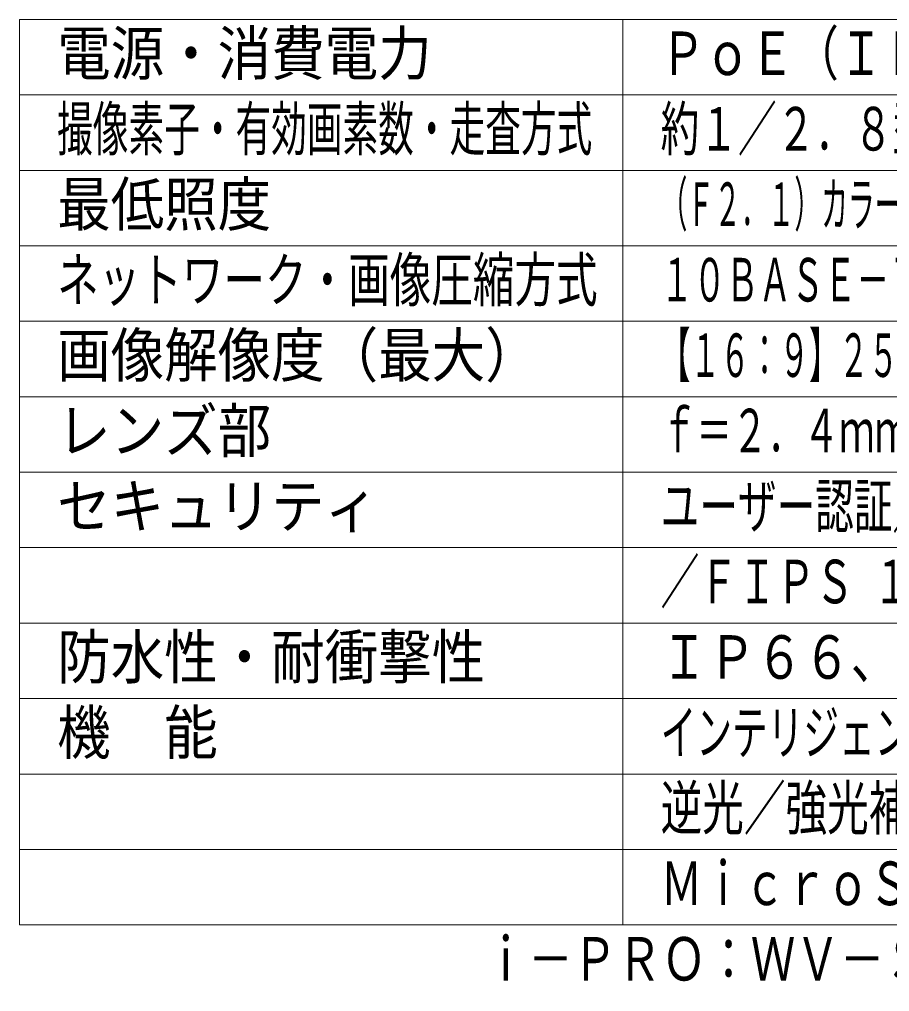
# Model space of a CAD drawing. Units: millimetres on the paper. Extents: x -63 to 65, y -59 to 59.
# Drawn here: x -62.5 to -4.9, y -59 to 5.4 of the extents above; entities that cross this region are included whole.
import ezdxf
from ezdxf.enums import TextEntityAlignment as Align

# ---------------------------------------------------------------- set-up
doc = ezdxf.new("R2010")
doc.units = ezdxf.units.MM
doc.layers.add('0-0_MOJI1', color=7, linetype='Continuous')
doc.layers.add('0-1_相当品', color=4, linetype='Continuous')
doc.layers.add('0-5_WAKU', color=4, linetype='Continuous', lineweight=9)
doc.styles.add('ＭＳ ゴシック', font='')
doc.styles.get('ＭＳ ゴシック').set_extended_font_data('MS Gothic')

msp = doc.modelspace()

# ---------------------------------------------------------------- linework, layer by layer
at = {"layer": '0-5_WAKU', "color": 3}
for p, q in [((62.477, 5.419), (-62.523, 5.419)), ((-62.523, -54.581), (-62.523, 5.419)), ((-22.523, -54.581), (-22.523, 5.419)), ((-62.523, -54.581), (62.477, -54.581))]:
    msp.add_line(p, q, dxfattribs=at)
at = {"layer": '0-5_WAKU'}
for p, q in [((62.477, 0.419), (-62.523, 0.419)), ((62.477, -4.581), (-62.523, -4.581)), ((-62.523, -9.581), (62.477, -9.581)), ((-62.523, -14.581), (62.477, -14.581)), ((-62.523, -19.581), (62.477, -19.581)), ((-62.523, -24.581), (62.477, -24.581)), ((62.477, -29.581), (-62.523, -29.581)), ((62.477, -34.581), (-62.523, -34.581)), ((62.477, -39.581), (-62.523, -39.581)), ((62.477, -44.581), (-62.523, -44.581)), ((-62.523, -49.581), (62.477, -49.581))]:
    msp.add_line(p, q, dxfattribs=at)

# ---------------------------------------------------------------- texts
at = {"layer": '0-0_MOJI1', "style": 'ＭＳ ゴシック'}
for s, height, width, p in [('電源・消費電力', 2.889, 0.9, (-60.023, 0.864)), ('ＰｏＥ（ＩＥＥＥ８０２．３ａｆ準拠）約８．６Ｗ', 2.886, 0.75, (-20.023, 0.864)), ('撮像素子・有効画素数・走査方式', 2.889, 0.6, (-60.023, -4.136)), ('約１／２．８型 ＣＭＯＳセンサー・約５１０万画素・プログレッシブ', 2.889, 0.65, (-20.023, -4.136)), ('最低照度', 2.889, 0.9, (-60.023, -9.136)), ('（Ｆ２．１）カラー：０．００６３ｌｘ、白黒：０．００３８ｌｘ／０ｌｘ（ＩＲ ＬＥＤ点灯時）', 2.889, 0.45, (-20.023, -9.136)), ('ネットワーク・画像圧縮方式', 2.886, 0.7, (-60.023, -14.136)), ('１０ＢＡＳＥ－Ｔ／１００ＢＡＳＥ－ＴＸ・Ｈ．２６５、Ｈ．２６４、ＪＰＥＧ', 2.886, 0.55, (-20.023, -14.136)), ('画像解像度（最大）', 2.889, 0.9, (-60.023, -19.136)), ('【１６：９】２５６０×１４４０（３０ｆｐｓ）【４：３】１２８０×９６０（３０ｆｐｓ）', 2.886, 0.5, (-20.023, -19.136)), ('レンズ部', 2.889, 0.9, (-60.023, -24.136)), ('ｆ＝２．４ｍｍ（１倍\u3000光学、４倍 ＥＸズーム 画像解像度６４０×３６０時）', 2.889, 0.6, (-20.023, -24.136)), ('ユーザー認証／ホスト認証／ＨＴＴＰＳ／動画ファイルの改ざん検出', 2.889, 0.65, (-20.023, -29.136)), ('セキュリティ', 2.889, 0.9, (-60.023, -29.136)), ('／ＦＩＰＳ １４０－２ ｌｅｖｅｌ３準拠セキュアエレメント', 2.889, 0.65, (-20.023, -34.136)), ('防水性・耐衝撃性', 2.889, 0.9, (-60.023, -39.136)), ('ＩＰ６６、Ｔｙｐｅ４Ｘ、ＮＥＭＡ４Ｘ 準拠・ＩＫ１０', 2.886, 0.8, (-20.023, -39.136)), ('インテリジェントオート、スーパーダイナミック、スマートコーディング、', 2.889, 0.6, (-20.023, -44.136)), ('機\u3000能', 2.889, 0.9, (-60.023, -44.136)), ('逆光／強光補正、カラー／白黒切換、動作検知、妨害検知、音検知、', 2.889, 0.7, (-20.023, -49.136)), ('ＭｉｃｒｏＳＤスロット、ＡＩ音識別、ＡＩアプリ搭載可能', 2.889, 0.7, (-20.023, -54.136))]:
    msp.add_text(s, height=height, dxfattribs=dict(at, width=width)).set_placement(p, align=Align.BOTTOM_LEFT)
at = {"layer": '0-1_相当品', "style": 'ＭＳ ゴシック', "width": 0.75}
msp.add_text('ｉ－ＰＲＯ：ＷＶ－Ｓ３５４０２－Ｆ２Ｌ＋ＷＶ－ＱＷＬ５００－ＷＵＸ', height=2.886, dxfattribs=at).set_placement((-31.763, -59.136), align=Align.BOTTOM_LEFT)

doc.saveas('drawing.dxf')
